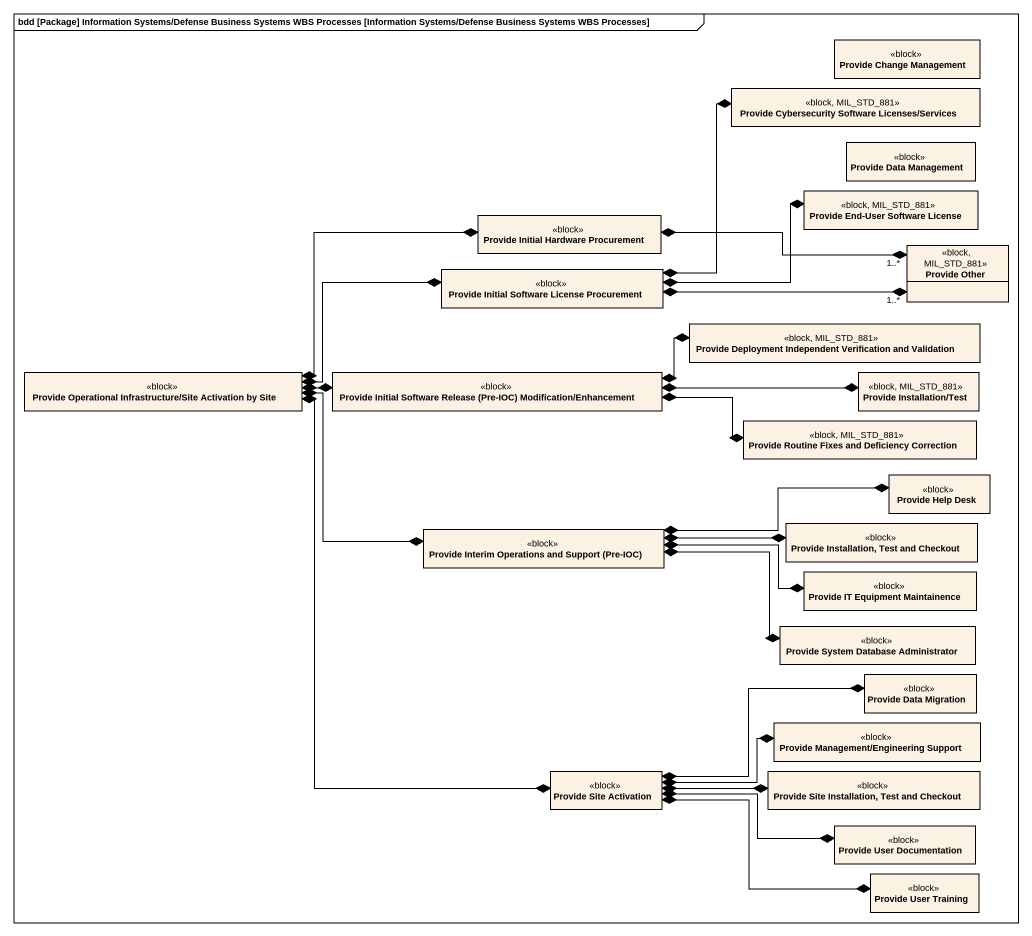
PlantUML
@startuml
mainframe bdd [Package] Information Systems/Defense Business Systems WBS Processes [Information Systems/Defense Business Systems WBS Processes]
hide circle
hide empty members
class "Provide Change Management" as Provide_Change_Management <<block>>
class "Provide Cybersecurity Software Licenses/Services" as Provide_Cybersecurity <<block, MIL_STD_881>>
class "Provide Data Management" as Provide_Data_Management <<block>>
class "Provide End-User Software License" as Provide_End_User_Software <<block, MIL_STD_881>>
class "Provide Initial Hardware Procurement" as Provide_Initial_Hardware <<block>>
class "Provide Initial Software License Procurement" as Provide_Initial_Software <<block>>
class "Provide Other" as Provide_Other <<block, MIL_STD_881>>
class "Provide Deployment Independent Verification and Validation" as Provide_Deployment <<block, MIL_STD_881>>
class "Provide Operational Infrastructure/Site Activation by Site" as Provide_Operational <<block>>
class "Provide Initial Software Release (Pre-IOC) Modification/Enhancement" as Provide_Initial_Software_2 <<block>>
class "Provide Installation/Test" as Provide_Installation_Test <<block, MIL_STD_881>>
class "Provide Routine Fixes and Deficiency Correction" as Provide_Routine_Fixes_and <<block, MIL_STD_881>>
class "Provide Help Desk" as Provide_Help_Desk <<block>>
class "Provide Interim Operations and Support (Pre-IOC)" as Provide_Interim_Operations <<block>>
class "Provide Installation, Test and Checkout" as Provide_Installation_Test_2 <<block>>
class "Provide IT Equipment Maintainence" as Provide_IT_Equipment <<block>>
class "Provide System Database Administrator" as Provide_System_Database <<block>>
class "Provide Data Migration" as Provide_Data_Migration <<block>>
class "Provide Management/Engineering Support" as Provide_Management <<block>>
class "Provide Site Activation" as Provide_Site_Activation <<block>>
class "Provide Site Installation, Test and Checkout" as Provide_Site_Installation <<block>>
class "Provide User Documentation" as Provide_User_Documentation <<block>>
class "Provide User Training" as Provide_User_Training <<block>>
Provide_Initial_Hardware *-right-* "1..*" Provide_Other
Provide_Initial_Software *-right-* Provide_Cybersecurity
Provide_Initial_Software *-right-* Provide_End_User_Software
Provide_Initial_Software *-right-* "1..*" Provide_Other
Provide_Operational *-right-* Provide_Initial_Hardware
Provide_Operational *-right-* Provide_Initial_Software
Provide_Operational *-right-* Provide_Initial_Software_2
Provide_Operational *-right-* Provide_Interim_Operations
Provide_Operational *--* Provide_Site_Activation
Provide_Initial_Software_2 *-right-* Provide_Deployment
Provide_Initial_Software_2 *-right-* Provide_Installation_Test
Provide_Initial_Software_2 *-right-* Provide_Routine_Fixes_and
Provide_Interim_Operations *-right-* Provide_Help_Desk
Provide_Interim_Operations *-right-* Provide_Installation_Test_2
Provide_Interim_Operations *-right-* Provide_IT_Equipment
Provide_Interim_Operations *-right-* Provide_System_Database
Provide_Site_Activation *-right-* Provide_Data_Migration
Provide_Site_Activation *-right-* Provide_Management
Provide_Site_Activation *-right-* Provide_Site_Installation
Provide_Site_Activation *-right-* Provide_User_Documentation
Provide_Site_Activation *-right-* Provide_User_Training
@enduml
